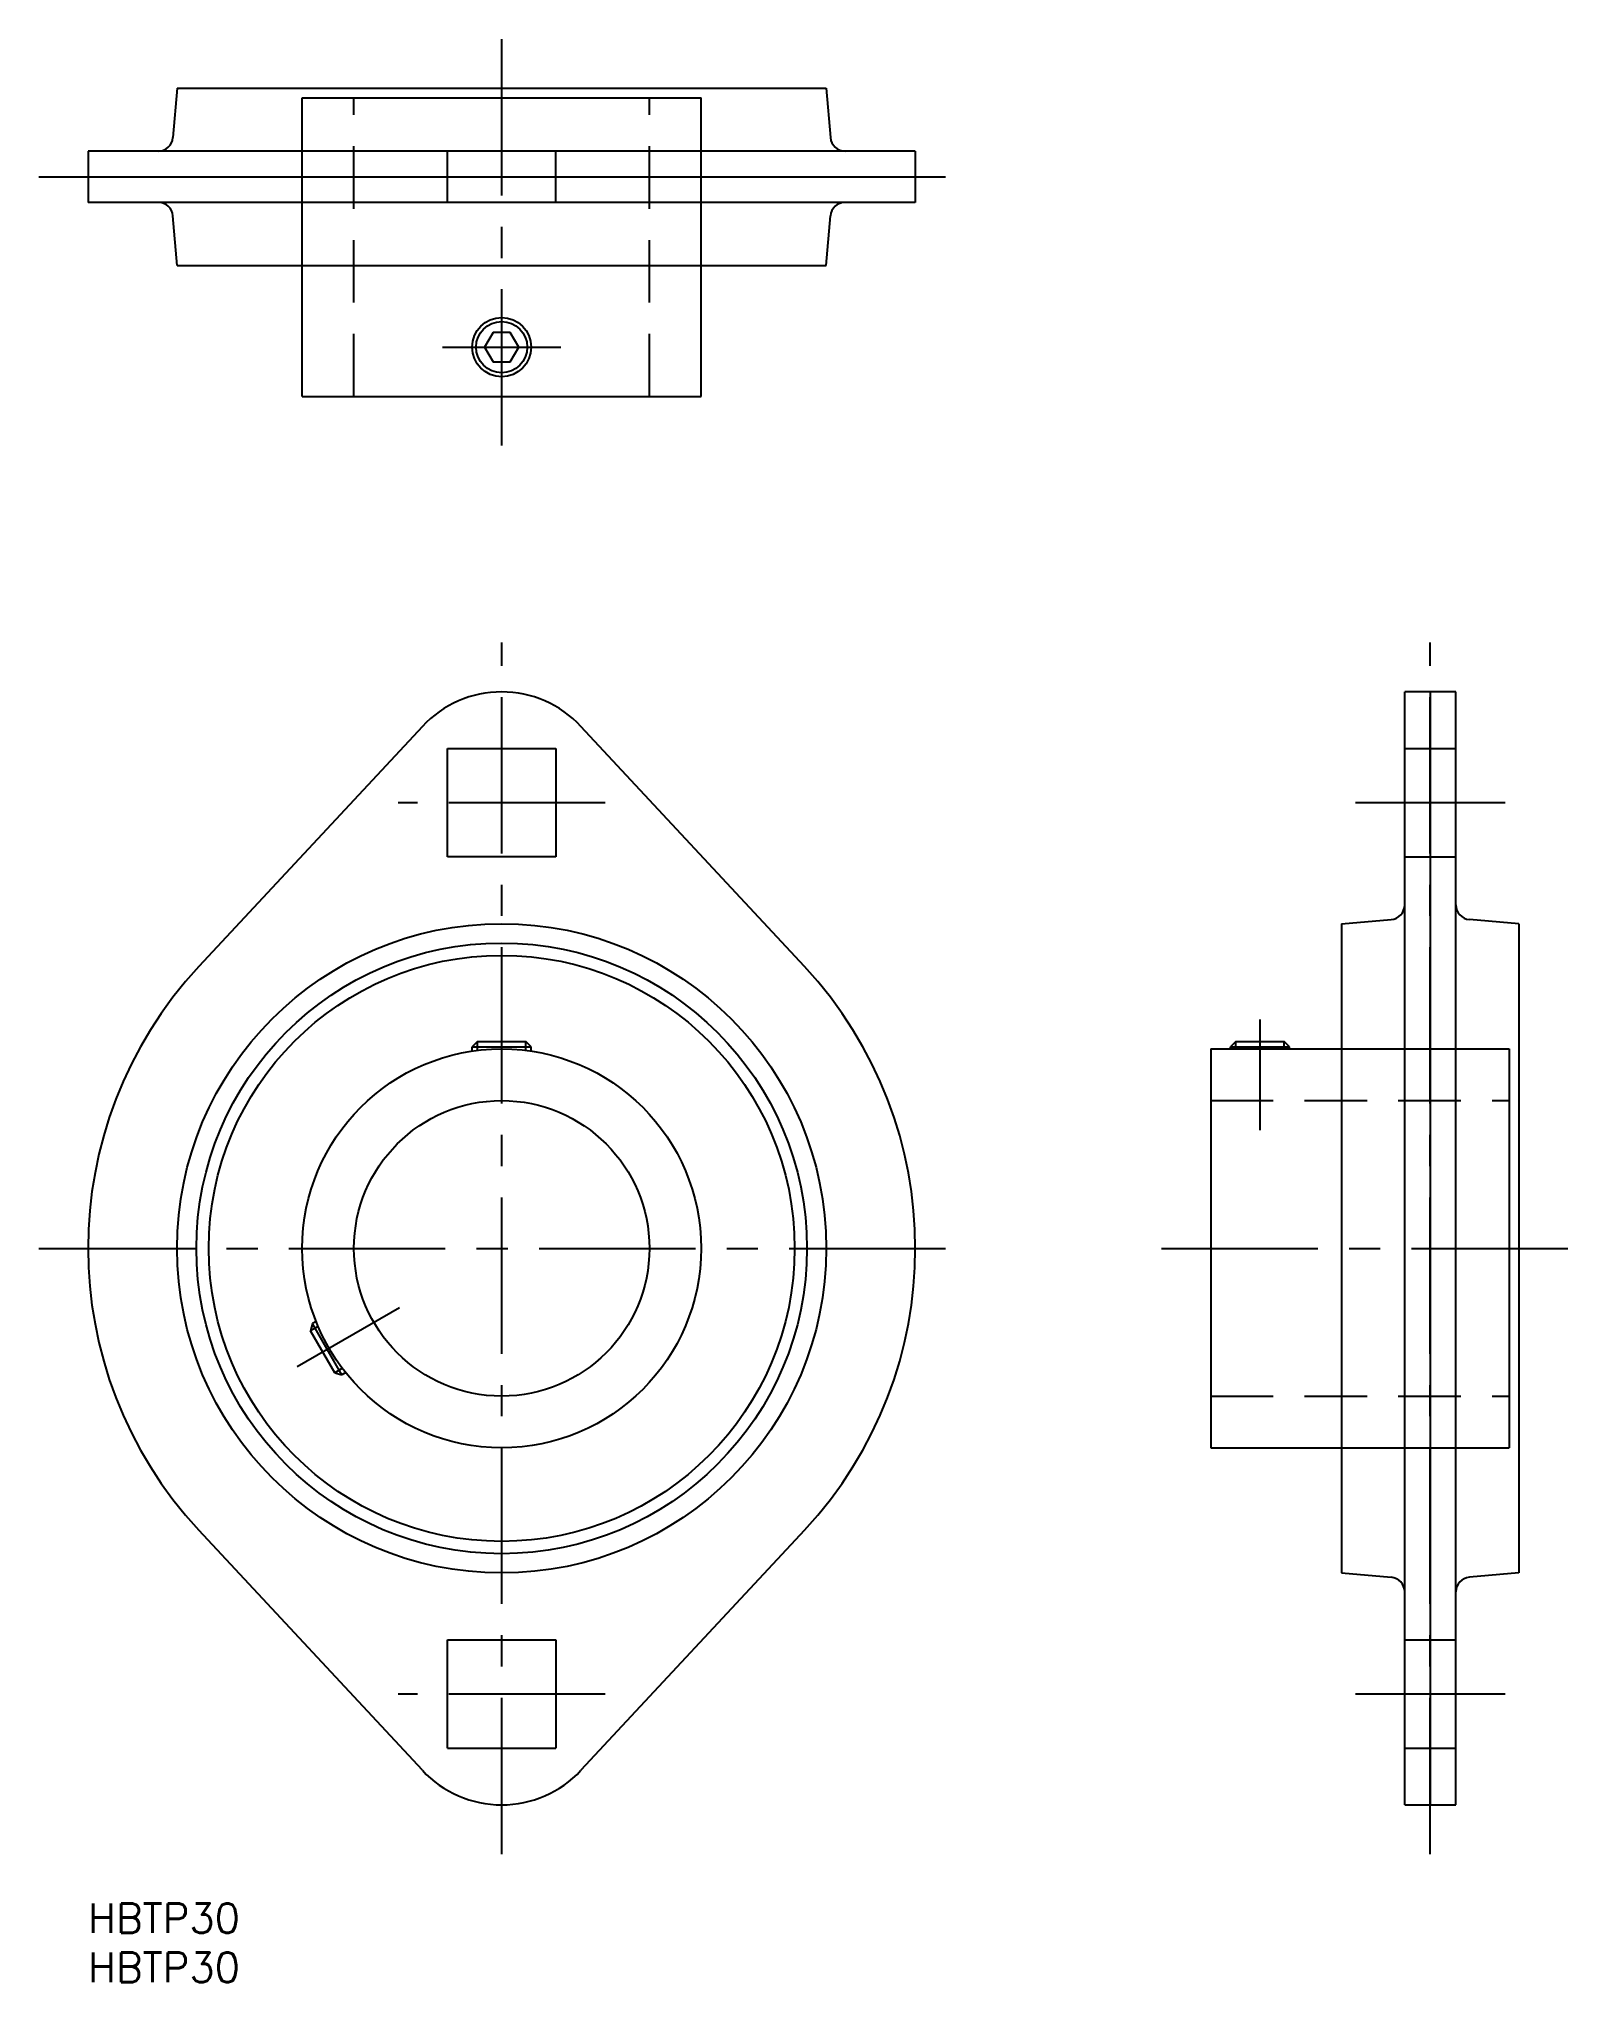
# Model space of a CAD drawing. Extents: x -5 to 150, y -8 to 189.
import ezdxf

# ---------------------------------------------------------------- set-up
doc = ezdxf.new("R2010")
doc.units = 0
doc.header["$LTSCALE"] = 0.5
doc.linetypes.add('CENTER', pattern=[50.8, 31.75, -6.35, 6.35, -6.35])
doc.linetypes.add('DASHED', pattern=[19.05, 12.7, -6.35])
for name, color, linetype in [('MSM_CENTER', 1, 'CENTER'), ('MSM_CONTINUOUS', 7, 'CONTINUOUS'), ('MSM_DASHED', 4, 'DASHED'), ('MSM_NARROW', 5, 'CONTINUOUS'), ('MSM_PART_NUMBER', 7, 'CONTINUOUS')]:
    doc.layers.add(name, color=color, linetype=linetype)
doc.styles.get("Standard").update_dxf_attribs({"font": 'txt.shx', "height": 3, "bigfont": 'bigfont.shx'})

# ---------------------------------------------------------------- blocks, each defined once
blk = doc.blocks.new('*U2')
at = {"layer": 'MSM_PART_NUMBER'}
blk.add_text('HBTP30', height=3, dxfattribs=at).set_placement((0, -3))
blk = doc.blocks.new('*U3')
at = {"layer": 'MSM_PART_NUMBER'}
blk.add_text('HBTP30', height=3, dxfattribs=at).set_placement((0, -8))

msp = doc.modelspace()

# ---------------------------------------------------------------- linework, layer by layer
at = {"layer": 'MSM_CENTER'}
for p, q in [((42, 148), (42, 189.3)), ((-5, 175.3), (89, 175.3)), ((36, 158), (48, 158)), ((42, 5), (42, 128)), ((136.3, 5), (136.3, 128)), ((52.5, 111.75), (31.5, 111.75)), ((143.9, 111.75), (128.7, 111.75)), ((119, 89.75), (119, 78.5)), ((-5, 66.5), (89, 66.5)), ((109, 66.5), (150.3, 66.5)), ((21.22, 54.5), (31.61, 60.5)), ((52.5, 21.25), (31.5, 21.25)), ((143.9, 21.25), (128.7, 21.25))]:
    msp.add_line(p, q, dxfattribs=at)
at = {"layer": 'MSM_CONTINUOUS'}
for p, q in [((9.04, 184.3), (8.62, 179.27)), ((9.04, 184.3), (74.96, 184.3)), ((74.96, 184.3), (75.38, 179.27)), ((21.75, 183.3), (62.25, 183.3)), ((21.75, 153), (21.75, 183.3)), ((62.25, 153), (62.25, 183.3)), ((84, 177.9), (0, 177.9)), ((0, 177.9), (0, 172.7)), ((84, 177.9), (84, 172.7)), ((0, 175.3), (84, 175.3)), ((84, 172.7), (0, 172.7)), ((9.04, 166.3), (8.62, 171.33)), ((74.96, 166.3), (75.38, 171.33)), ((9.04, 166.3), (74.96, 166.3)), ((41.13, 159.5), (40.27, 158)), ((40.27, 158), (41.13, 156.5)), ((42.87, 159.5), (41.13, 159.5)), ((43.73, 158), (42.87, 159.5)), ((42.87, 156.5), (43.73, 158)), ((41.13, 156.5), (42.87, 156.5)), ((21.75, 153), (62.25, 153)), ((138.9, 123), (133.7, 123)), ((133.7, 10), (133.7, 123)), ((136.3, 123), (136.3, 10)), ((138.9, 10), (138.9, 123)), ((33.95, 119.49), (11.26, 95.12)), ((72.74, 95.12), (50.05, 119.49)), ((36.5, 106.25), (36.5, 117.25)), ((36.5, 117.25), (47.5, 117.25)), ((47.5, 117.25), (47.5, 106.25)), ((47.5, 106.25), (36.5, 106.25)), ((127.3, 99.46), (132.33, 99.88)), ((127.3, 99.46), (127.3, 33.54)), ((145.3, 99.46), (140.27, 99.88)), ((145.3, 99.46), (145.3, 33.54)), ((39.54, 87.5), (39, 86.96)), ((39, 86.53), (39, 86.96)), ((39, 86.96), (45, 86.96)), ((39.54, 87.5), (44.46, 87.5)), ((45, 86.96), (44.46, 87.5)), ((45, 86.53), (45, 86.96)), ((116.54, 87.5), (116, 86.96)), ((116, 86.75), (116, 86.96)), ((116, 86.96), (122, 86.96)), ((116.54, 87.5), (121.46, 87.5)), ((122, 86.96), (121.46, 87.5)), ((122, 86.75), (122, 86.96)), ((114, 86.75), (144.3, 86.75)), ((114, 86.75), (114, 46.25)), ((144.3, 86.75), (144.3, 46.25)), ((22.78, 58.87), (22.58, 58.13)), ((25.04, 53.87), (22.58, 58.13)), ((23.16, 59.08), (22.78, 58.87)), ((25.78, 53.67), (22.78, 58.87)), ((25.04, 53.87), (25.78, 53.67)), ((26.16, 53.89), (25.78, 53.67)), ((114, 46.25), (144.3, 46.25)), ((33.95, 13.51), (11.26, 37.88)), ((72.74, 37.88), (50.05, 13.51)), ((127.3, 33.54), (132.33, 33.12)), ((145.3, 33.54), (140.27, 33.12)), ((36.5, 26.75), (47.5, 26.75)), ((36.5, 15.75), (36.5, 26.75)), ((47.5, 26.75), (47.5, 15.75)), ((36.5, 15.75), (47.5, 15.75)), ((133.7, 10), (138.9, 10))]:
    msp.add_line(p, q, dxfattribs=at)
for centre, radius in [((42, 158), 3), ((42, 158), 2.6), ((42, 66.5), 32.96), ((42, 66.5), 31), ((42, 66.5), 29.75), ((42, 66.5), 20.25), ((42, 66.5), 15)]:
    msp.add_circle(centre, radius, dxfattribs=at)
for centre, radius, start, end in [((7.12, 179.4), 1.5, 270, 355.1808), ((76.88, 179.4), 1.5, 184.8192, 270), ((7.12, 171.2), 1.5, 4.8192, 90), ((76.88, 171.2), 1.5, 90, 175.1808), ((42, 112), 11, 42.9468, 137.0532), ((132.2, 101.38), 1.5, 274.8192, 0), ((140.4, 101.38), 1.5, 180, 265.1808), ((42, 66.5), 42, 137.0532, 222.9468), ((42, 66.5), 42, 317.0532, 42.9468), ((132.2, 31.62), 1.5, 0, 85.1808), ((140.4, 31.62), 1.5, 94.8192, 180), ((42, 21), 11, 222.9468, 317.0532)]:
    msp.add_arc(centre, radius, start, end, dxfattribs=at)
at = {"layer": 'MSM_DASHED'}
for p, q in [((27, 153), (27, 183.3)), ((57, 153), (57, 183.3)), ((36.5, 172.7), (36.5, 177.9)), ((47.5, 172.7), (47.5, 177.9)), ((133.7, 117.25), (138.9, 117.25)), ((133.7, 106.25), (138.9, 106.25)), ((114, 81.5), (144.3, 81.5)), ((114, 51.5), (144.3, 51.5)), ((133.7, 26.75), (138.9, 26.75)), ((133.7, 15.75), (138.9, 15.75))]:
    msp.add_line(p, q, dxfattribs=at)
at = {"layer": 'MSM_NARROW'}
for p, q in [((39.54, 86.6), (39.54, 87.5)), ((44.46, 86.6), (44.46, 87.5)), ((116.54, 86.75), (116.54, 87.5)), ((121.46, 86.75), (121.46, 87.5)), ((23.36, 58.58), (22.58, 58.13)), ((25.82, 54.32), (25.04, 53.87))]:
    msp.add_line(p, q, dxfattribs=at)

# ---------------------------------------------------------------- block references
at = {"layer": 'MSM_CONTINUOUS'}
for name in ['*U2', '*U3']:
    msp.add_blockref(name, (0, 0), dxfattribs=at)

doc.saveas('drawing.dxf')
